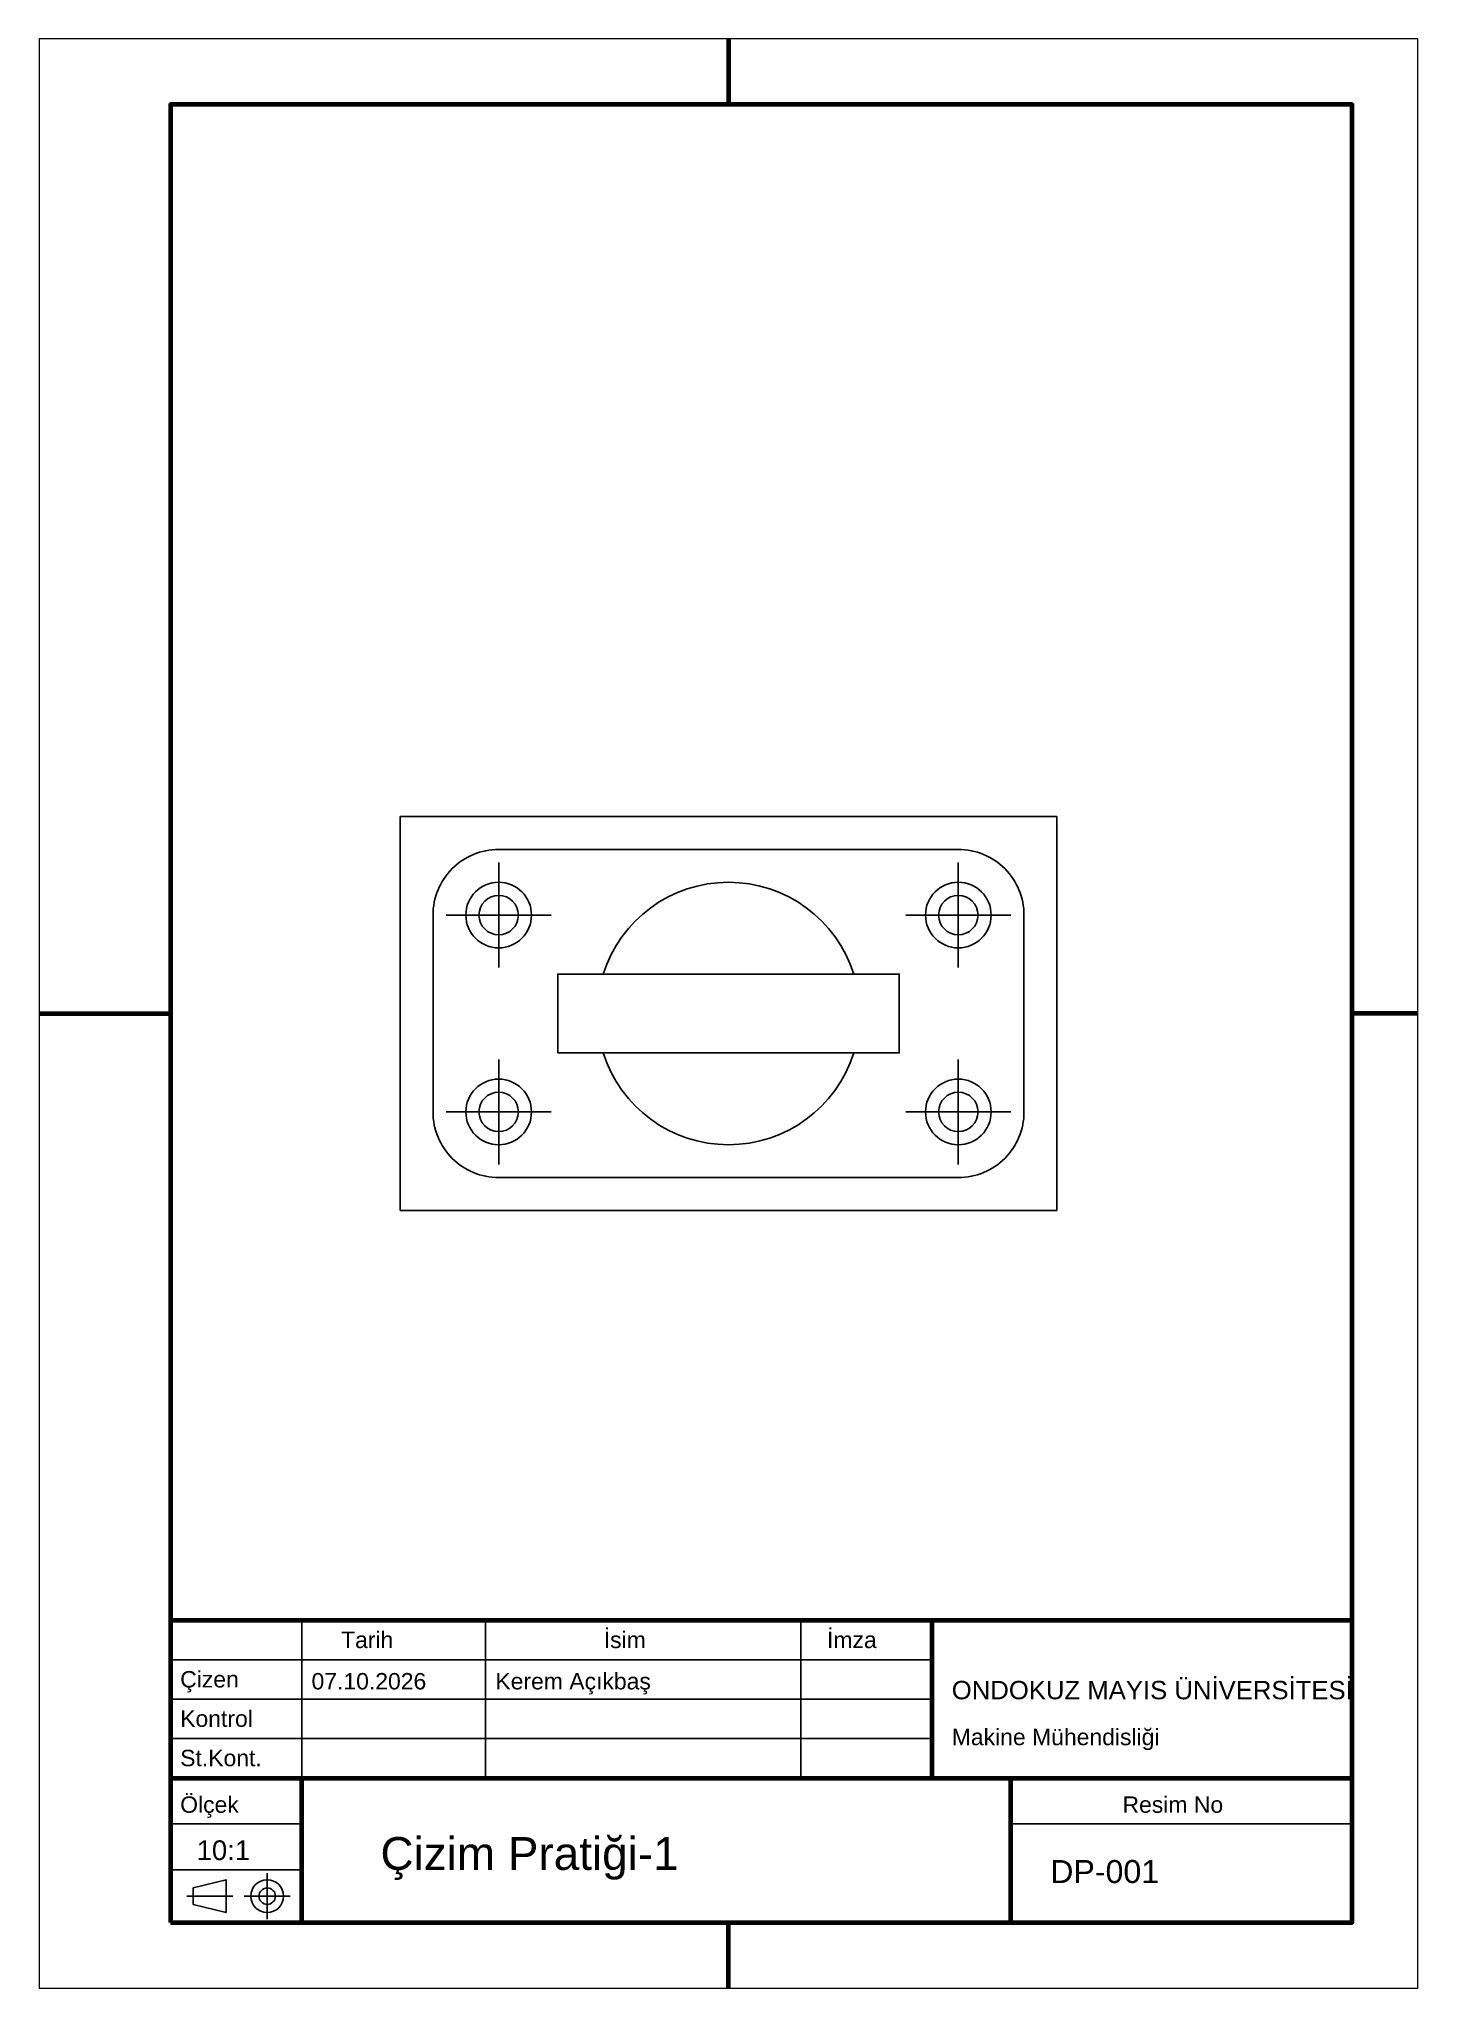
# Model space of a CAD drawing. Header units: millimetres. Extents: x 0 to 210, y 0 to 297.
import ezdxf

# ---------------------------------------------------------------- set-up
doc = ezdxf.new("R2010")
doc.units = ezdxf.units.MM
doc.linetypes.add('ACAD_ISO04W100', pattern=[30, 24, -3, 0, -3])
for name, color, linetype, lineweight in [('03-EKSEN', 1, 'ACAD_ISO04W100', 25), ('07-YAZI', 7, 'Continuous', 25), ('09-CERCEVE', 7, 'Continuous', 70)]:
    doc.layers.add(name, color=color, linetype=linetype, lineweight=lineweight)
doc.layers.add('04-YAPI', color=8, linetype='Continuous', lineweight=13, plot=False)
doc.styles.add('TR-YAZI', font='arial.ttf')

# ---------------------------------------------------------------- blocks, each defined once
blk = doc.blocks.new('ANTET')
at = {"layer": '03-EKSEN'}
for p, q in [((-165.25, 0.5), (-165.25, 7.5)), ((-177.5, 4), (-170.5, 4)), ((-168.75, 4), (-161.75, 4))]:
    blk.add_line(p, q, dxfattribs=at)
at = {"layer": '07-YAZI'}
for p, q in [((-160, 22), (-160, 46)), ((-132, 22), (-132, 46)), ((-84, 22), (-84, 46)), ((-180, 40), (-64, 40)), ((-180, 34), (-64, 34)), ((-180, 28), (-64, 28)), ((-180, 15), (-160, 15)), ((-52, 15), (0, 15)), ((-180, 8), (-160, 8))]:
    blk.add_line(p, q, dxfattribs=at)
blk.add_lwpolyline([(-176.5, 2.75), (-171.5, 1.5), (-171.5, 6.5), (-176.5, 5.25), (-176.5, 2.75)], dxfattribs=at)
for radius in [2.5, 1.25]:
    blk.add_circle((-165.25, 4), radius, dxfattribs=at)
at = {"layer": '09-CERCEVE'}
for p, q in [((-64, 22), (-64, 46)), ((-180, 22), (0, 22)), ((-160, 0), (-160, 22)), ((-52, 0), (-52, 22))]:
    blk.add_line(p, q, dxfattribs=at)
blk.add_lwpolyline([(-180, 0), (0, 0), (0, 46), (-180, 46), (-180, 0)], dxfattribs=at)
at = {"layer": '07-YAZI', "style": 'TR-YAZI'}
for s, p in [('İsim', (-114, 41.8)), ('İmza', (-80, 41.8)), ('Tarih', (-154, 41.8)), ('Çizen', (-178.5, 35.8)), ('Kontrol', (-178.5, 29.8)), ('St.Kont.', (-178.5, 23.8)), ('Ölçek', (-178.5, 16.7)), ('Resim No', (-35, 16.7))]:
    blk.add_text(s, height=2.5, dxfattribs=at).set_placement(p)
for tag, p, height in [('TARIH', (-158.5, 35.5), 2.5), ('CIZEN', (-130.5, 35.5), 2.5), ('KURUM', (-61, 34), 2.8), ('NO', (-130.5, 29.5), 2.5), ('BOLUM', (-61, 27), 2.5), ('OLCEK', (-176, 9.5), 3), ('PARCA', (-148, 8), 5), ('RESIMNO', (-46, 6), 3.5)]:
    blk.add_attdef(tag, p, '', height=height, dxfattribs=at)

msp = doc.modelspace()

# ---------------------------------------------------------------- linework, layer by layer
for points in [[(55, 118.5), (155, 118.5), (155, 178.5), (55, 178.5)], [(79, 142.5), (131, 142.5), (131, 154.5), (79, 154.5)]]:
    msp.add_lwpolyline(points, close=True)
msp.add_lwpolyline([(70, 123.5), (140, 123.5, 0.414214), (150, 133.5), (150, 163.5, 0.414214), (140, 173.5), (70, 173.5, 0.414214), (60, 163.5), (60, 133.5, 0.414214)], format="xyb", close=True)
for centre, radius in [((70, 163.5), 5), ((70, 163.5), 3), ((140, 163.5), 5), ((140, 163.5), 3), ((70, 133.5), 5), ((140, 133.5), 5), ((70, 133.5), 3), ((140, 133.5), 3)]:
    msp.add_circle(centre, radius)
for start, end in [(17.4576, 162.5424), (197.4576, 342.5424)]:
    msp.add_arc((105, 148.5), 20, start, end)
at = {"layer": '03-EKSEN'}
for p, q in [((70, 163.5), (70, 171.5)), ((140, 163.5), (140, 171.5)), ((70, 163.5), (62, 163.5)), ((70, 163.5), (70, 155.5)), ((70, 163.5), (78, 163.5)), ((140, 163.5), (132, 163.5)), ((140, 163.5), (140, 155.5)), ((140, 163.5), (148, 163.5)), ((70, 133.5), (70, 141.5)), ((140, 133.5), (140, 141.5)), ((70, 133.5), (62, 133.5)), ((70, 133.5), (70, 125.5)), ((70, 133.5), (78, 133.5)), ((140, 133.5), (132, 133.5)), ((140, 133.5), (140, 125.5)), ((140, 133.5), (148, 133.5))]:
    msp.add_line(p, q, dxfattribs=at)
at = {"layer": '04-YAPI'}
msp.add_lwpolyline([(0, 0), (210, 0), (210, 297), (0, 297), (0, 0)], dxfattribs=at)
at = {"layer": '09-CERCEVE'}
for p, q in [((105, 297), (105, 287)), ((0, 148.5), (20, 148.5)), ((210, 148.5), (200, 148.5)), ((105, 0), (105, 10))]:
    msp.add_line(p, q, dxfattribs=at)
msp.add_lwpolyline([(20, 10), (200, 10), (200, 287), (20, 287), (20, 10)], dxfattribs=at)

# ---------------------------------------------------------------- block references
msp.add_blockref('ANTET', (200, 10)).add_auto_attribs({'KURUM': 'ONDOKUZ MAYIS ÜNİVERSİTESİ', 'BOLUM': 'Makine Mühendisliği', 'TARIH': '07.10.2026', 'CIZEN': 'Kerem Açıkbaş', 'OLCEK': '10:1', 'PARCA': 'Çizim Pratiği-1', 'RESIMNO': 'DP-001'})

doc.saveas('drawing.dxf')
